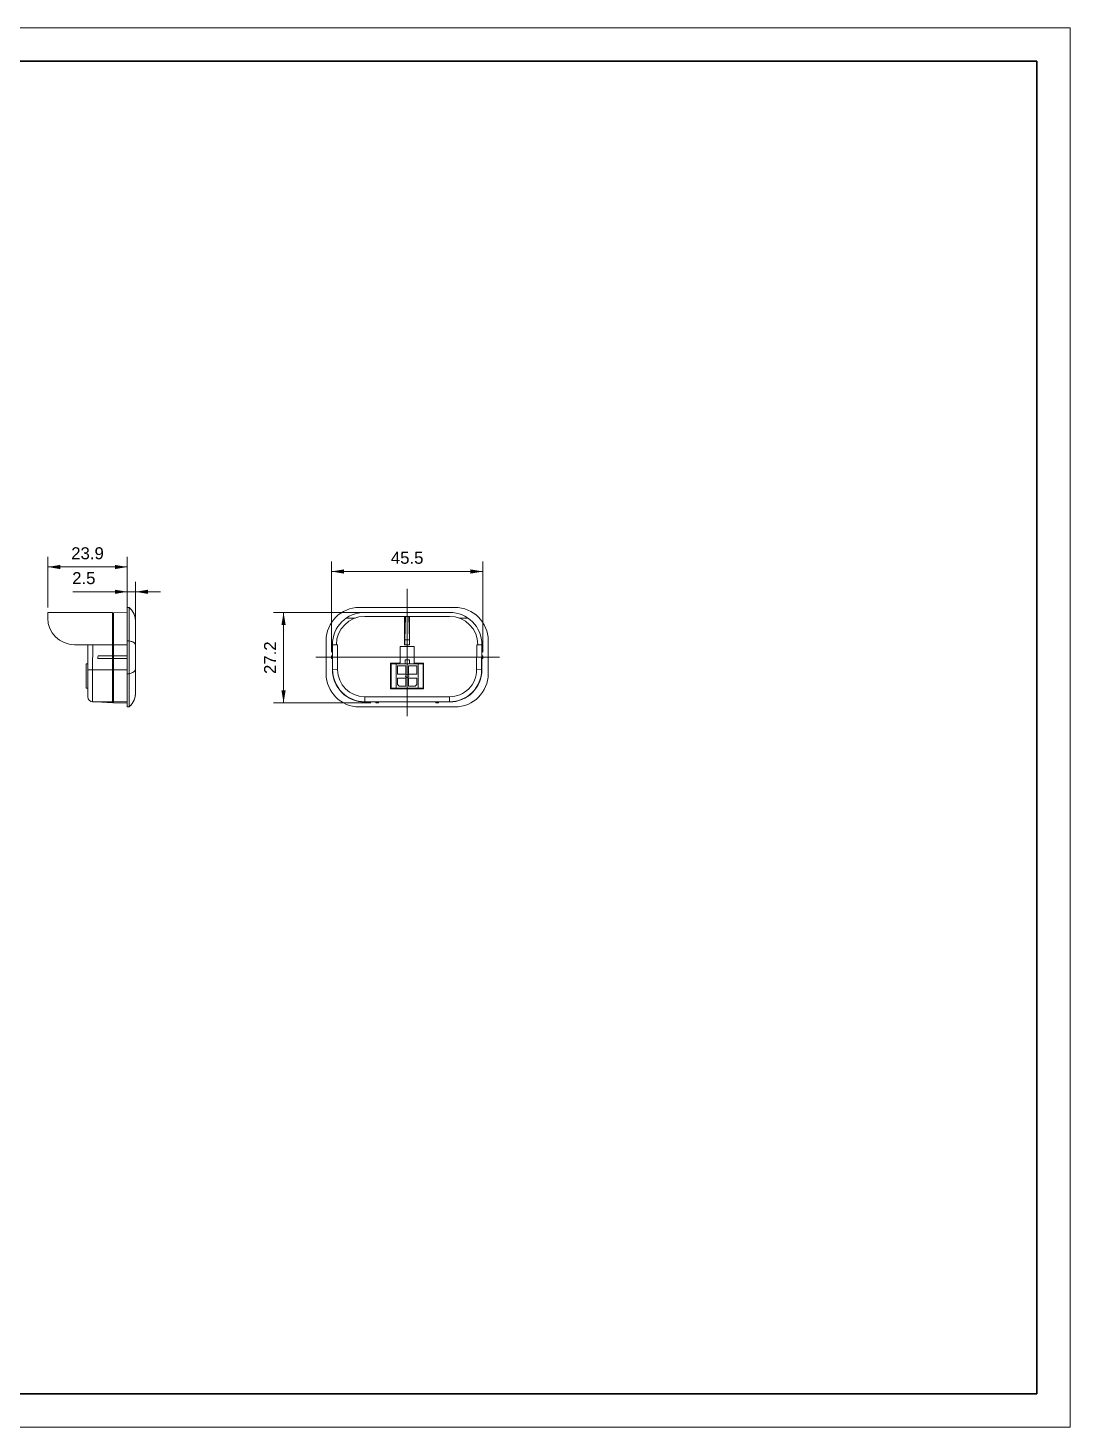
# Model space of a CAD drawing. Header units: millimetres. Extents: x -297 to 297, y -210 to 210.
# Drawn here: x -16 to 297, y -210 to 210 of the extents above; entities that cross this region are included whole.
import ezdxf

# ---------------------------------------------------------------- set-up
doc = ezdxf.new("R2010")
doc.units = ezdxf.units.MM
doc.linetypes.add('CENTER', pattern=[10.16, 6.35, -1.27, 1.27, -1.27])
doc.layers.get('0').update_dxf_attribs({"lineweight": 20})
doc.layers.add('粗实线层', color=7, linetype='Continuous', lineweight=35)
doc.layers.add('细实线层', color=7, linetype='Continuous', lineweight=18)
doc.styles.add('标准', font='')
doc.styles.get('标准').set_extended_font_data('arial')
doc.dimstyles.new('标准$0', dxfattribs={"dimscale": 1.5, "dimtxt": 2.4, "dimasz": 2.5, "dimexe": 2, "dimexo": 1, "dimgap": 1.5, "dimtad": 1, "dimdec": 1, "dimdsep": 46, "dimtxsty": '标准', "dimcen": 2.5, "dimdle": 5, "dimclre": 256, "dimclrt": 7, "dimadec": 0, "dimazin": 0, "dimtfac": 0.714286, "dimtdec": 1, "dimtmove": 0, "dimatfit": 3, "dimfxl": 0, "dimtolj": 1, "dimarcsym": 0})

# ---------------------------------------------------------------- blocks, each defined once
blk = doc.blocks.new('*X7')
at = {"linetype": 'Continuous', "ltscale": 10}
for points in [[(75.16, 46.83), (78.91, 47.46), (78.91, 46.21)], [(120.66, 46.83), (116.91, 47.46), (116.91, 46.21)]]:
    blk.add_hatch(color=0, dxfattribs=at).paths.add_polyline_path(points, flags=0)
for p, q in [((75.16, 22.61), (75.16, 49.83)), ((120.66, 22.61), (120.66, 49.83))]:
    blk.add_line(p, q, dxfattribs=at)
at = {"color": 0, "linetype": 'Continuous', "ltscale": 10}
blk.add_line((75.16, 46.83), (120.66, 46.83), dxfattribs=at)
at = {"color": 7, "linetype": 'CENTER', "ltscale": 10, "insert": (97.91, 50.92), "char_height": 3.6, "width": 19.0427, "attachment_point": 5, "style": '标准'}
blk.add_mtext('45.5', dxfattribs=at)
blk = doc.blocks.new('*X8')
at = {"linetype": 'Continuous', "ltscale": 10}
for points in [[(60.79, 34.56), (60.17, 30.81), (61.42, 30.81)], [(60.79, 7.36), (60.17, 11.11), (61.42, 11.11)]]:
    blk.add_hatch(color=0, dxfattribs=at).paths.add_polyline_path(points, flags=0)
for p, q in [((96.41, 34.56), (57.79, 34.56)), ((87.01, 7.36), (57.79, 7.36))]:
    blk.add_line(p, q, dxfattribs=at)
at = {"color": 0, "linetype": 'Continuous', "ltscale": 10}
blk.add_line((60.79, 7.36), (60.79, 34.56), dxfattribs=at)
at = {"color": 7, "linetype": 'CENTER', "ltscale": 10, "insert": (56.74, 20.96), "char_height": 3.6, "width": 18.7463, "attachment_point": 5, "rotation": 90, "style": '标准'}
blk.add_mtext('27.2', dxfattribs=at)
blk = doc.blocks.new('*X11')
at = {"linetype": 'Continuous', "ltscale": 10}
for points in [[(-10.03, 48.19), (-6.28, 48.81), (-6.28, 47.56)], [(13.87, 48.19), (10.12, 48.81), (10.12, 47.56)]]:
    blk.add_hatch(color=0, dxfattribs=at).paths.add_polyline_path(points, flags=0)
for p, q in [((-10.03, 36.06), (-10.03, 51.19)), ((13.87, 36.01), (13.87, 51.19))]:
    blk.add_line(p, q, dxfattribs=at)
at = {"color": 0, "linetype": 'Continuous', "ltscale": 10}
blk.add_line((-10.03, 48.19), (13.87, 48.19), dxfattribs=at)
at = {"color": 7, "linetype": 'CENTER', "ltscale": 10, "insert": (1.92, 52.28), "char_height": 3.6, "width": 18.8341, "attachment_point": 5, "style": '标准'}
blk.add_mtext('23.9', dxfattribs=at)
blk = doc.blocks.new('*X12')
at = {"linetype": 'Continuous', "ltscale": 10}
for points in [[(13.87, 40.74), (10.12, 41.36), (10.12, 40.11)], [(16.35, 40.74), (20.1, 41.36), (20.1, 40.11)]]:
    blk.add_hatch(color=0, dxfattribs=at).paths.add_polyline_path(points, flags=0)
for p, q in [((13.87, 37.56), (13.87, 43.74)), ((16.35, 32.63), (16.35, 43.74))]:
    blk.add_line(p, q, dxfattribs=at)
at = {"color": 0, "linetype": 'Continuous', "ltscale": 10}
blk.add_line((-2.52, 40.74), (23.85, 40.74), dxfattribs=at)
at = {"color": 7, "linetype": 'CENTER', "ltscale": 10, "insert": (0.8, 44.82), "char_height": 3.6, "width": 13.286, "attachment_point": 5, "style": '标准'}
blk.add_mtext('2.5', dxfattribs=at)
blk = doc.blocks.new('$CAXA_FRAME_13B17AC1$')
at = {"layer": '粗实线层'}
for p, q in [((287, 200), (-287, 200)), ((287, -200), (287, 200)), ((-287, -200), (287, -200))]:
    blk.add_line(p, q, dxfattribs=at)
at = {"layer": '细实线层'}
for p, q in [((297, 210), (-297, 210)), ((297, -210), (297, 210)), ((-297, -210), (297, -210))]:
    blk.add_line(p, q, dxfattribs=at)

msp = doc.modelspace()

# ---------------------------------------------------------------- linework, layer by layer
at = {"linetype": 'CENTER', "ltscale": 10}
for p, q in [((97.91, 41.67), (97.91, 3.44)), ((70.51, 21.11), (125.61, 21.11))]:
    msp.add_line(p, q, dxfattribs=at)
at = {"color": 7, "linetype": 'Continuous', "lineweight": 15}
for p, q in [((-10.03, 34.56), (-10.03, 32.86)), ((-10.03, 34.56), (9.37, 34.56)), ((9.37, 7.36), (9.37, 34.56)), ((9.37, 34.21), (9.67, 34.21)), ((9.67, 34.45), (13.87, 34.51)), ((9.67, 34.45), (9.67, 7.36)), ((13.87, 6.16), (13.87, 36.06)), ((13.87, 36.06), (14.39, 36.04)), ((14.39, 36.04), (14.4, 26.06)), ((112.26, 36.06), (83.56, 36.06)), ((110.66, 34.56), (85.16, 34.56)), ((16.35, 31.23), (16.35, 31.22)), ((16.35, 31.23), (16.35, 31.13)), ((16.35, 31.2), (16.35, 31.22)), ((16.35, 31.22), (16.35, 31.17)), ((16.35, 31.12), (16.35, 31.13)), ((16.35, 31.13), (16.35, 24.53)), ((16.35, 31.13), (16.35, 31.13)), ((16.35, 30.79), (16.35, 31.12)), ((16.35, 30.21), (16.35, 30.8)), ((16.35, 28.4), (16.35, 30.22)), ((79.67, 32.86), (82.29, 32.86)), ((85.16, 33.36), (110.66, 33.36)), ((97.16, 33.36), (97.16, 24.86)), ((97.25, 26.32), (97.37, 33.36)), ((98.45, 33.36), (98.58, 26.32)), ((98.66, 33.36), (98.66, 24.86)), ((113.54, 32.86), (116.15, 32.86)), ((14.4, 26.06), (13.87, 26.06)), ((14.4, 26.05), (14.4, 26.06)), ((16.35, 25.87), (16.35, 28.4)), ((73.56, 26.06), (73.56, 16.16)), ((97.25, 26.32), (98.58, 26.32)), ((122.26, 16.16), (122.26, 26.06)), ((13.87, 24.86), (-2.03, 24.86)), ((1.97, 24.86), (1.97, 9.23)), ((3.45, 17.36), (3.47, 24.86)), ((9.37, 21.51), (5.09, 21.51)), ((9.67, 21.52), (13.87, 21.52)), ((13.87, 21.49), (9.67, 21.48)), ((16.35, 24.53), (16.35, 24.53)), ((16.35, 24.53), (16.35, 17.68)), ((75.16, 20.71), (75.16, 21.51)), ((75.48, 21.51), (75.16, 21.51)), ((75.16, 20.73), (75.16, 21.48)), ((75.46, 21.51), (75.46, 24.86)), ((75.46, 24.86), (76.96, 24.86)), ((75.46, 24.86), (75.53, 17.36)), ((75.49, 20.71), (75.48, 21.51)), ((77.03, 17.37), (76.96, 24.86)), ((95.81, 19.51), (95.81, 24.31)), ((95.81, 24.31), (100.01, 24.31)), ((97.16, 24.86), (98.66, 24.86)), ((100.01, 24.31), (100.01, 19.51)), ((118.86, 24.86), (118.79, 17.37)), ((118.86, 24.86), (120.36, 24.86)), ((120.29, 17.36), (120.36, 24.86)), ((120.34, 21.51), (120.33, 20.71)), ((120.66, 21.51), (120.34, 21.51)), ((120.36, 24.86), (120.36, 21.51)), ((120.66, 21.51), (120.66, 20.71)), ((120.66, 21.48), (120.66, 20.73)), ((1.47, 19.16), (1.47, 11.76)), ((1.97, 19.16), (1.47, 19.16)), ((9.37, 17.36), (3.45, 17.36)), ((3.45, 17.36), (3.45, 7.73)), ((5.01, 20.71), (9.37, 20.71)), ((9.37, 17.36), (13.87, 17.36)), ((13.87, 20.72), (9.67, 20.73)), ((13.87, 20.69), (9.67, 20.69)), ((16.35, 15), (16.35, 20.39)), ((16.35, 17.68), (16.35, 17.68)), ((16.35, 17.68), (16.35, 11.09)), ((75.16, 20.71), (75.49, 20.71)), ((75.46, 17.36), (75.46, 20.71)), ((75.53, 17.36), (75.46, 17.36)), ((77.03, 17.37), (75.53, 17.36)), ((77.03, 17.37), (77.03, 17.36)), ((92.96, 11.61), (92.96, 19.31)), ((92.96, 19.31), (95.61, 19.31)), ((93.16, 19.16), (93.16, 11.76)), ((102.76, 19.16), (93.16, 19.16)), ((94.66, 19.16), (94.66, 11.76)), ((95.06, 18.56), (95.06, 16.06)), ((97.56, 18.56), (95.06, 18.56)), ((97.31, 20.36), (97.31, 19.16)), ((98.61, 20.36), (97.31, 20.36)), ((97.56, 16.06), (97.56, 18.56)), ((100.86, 18.56), (98.36, 18.56)), ((98.36, 18.56), (98.36, 16.06)), ((98.61, 20.36), (98.61, 19.16)), ((100.21, 19.31), (102.86, 19.31)), ((100.86, 16.06), (100.86, 18.56)), ((101.26, 19.16), (101.26, 11.76)), ((102.76, 11.76), (102.76, 19.16)), ((102.86, 19.31), (102.86, 11.61)), ((118.79, 17.37), (120.29, 17.36)), ((120.36, 17.36), (120.29, 17.36)), ((120.33, 20.71), (120.66, 20.71)), ((120.36, 20.71), (120.36, 17.36)), ((13.87, 16.16), (14.4, 16.16)), ((14.4, 16.16), (14.4, 16.16)), ((95.06, 16.06), (97.56, 16.06)), ((97.56, 14.86), (95.06, 14.86)), ((95.06, 14.86), (95.06, 12.86)), ((95.06, 12.86), (95.56, 12.36)), ((97.56, 12.36), (97.56, 14.86)), ((98.36, 16.06), (100.86, 16.06)), ((100.86, 14.86), (98.36, 14.86)), ((98.36, 14.86), (98.36, 12.36)), ((100.36, 12.36), (100.86, 12.86)), ((100.86, 12.86), (100.86, 14.86)), ((1.97, 11.76), (1.47, 11.76)), ((16.35, 11.09), (16.35, 11.08)), ((16.35, 11.09), (16.35, 11.08)), ((16.35, 11.08), (16.35, 10.99)), ((16.35, 11.04), (16.35, 10.99)), ((16.35, 10.99), (16.35, 11.01)), ((16.35, 10.99), (16.35, 10.99)), ((85.16, 9.23), (85.16, 7.66)), ((85.16, 9.23), (110.66, 9.23)), ((102.86, 11.61), (92.96, 11.61)), ((93.16, 11.76), (102.76, 11.76)), ((95.56, 12.36), (97.56, 12.36)), ((98.36, 12.36), (100.36, 12.36)), ((110.66, 7.66), (110.66, 9.23)), ((9.37, 7.66), (3.45, 7.73)), ((9.37, 7.36), (4.65, 7.71)), ((9.67, 8.01), (9.37, 8.01)), ((13.87, 7.71), (9.67, 7.76)), ((13.87, 7.36), (9.67, 7.36)), ((14.39, 6.18), (13.87, 6.16)), ((112.26, 6.16), (83.56, 6.16)), ((110.66, 7.73), (85.16, 7.73)), ((85.16, 7.66), (88.51, 7.66)), ((89.31, 7.71), (88.51, 7.71)), ((88.51, 7.71), (88.51, 7.36)), ((89.31, 7.36), (88.51, 7.36)), ((89.31, 7.36), (88.51, 7.36)), ((89.31, 7.36), (89.31, 7.71)), ((89.31, 7.66), (106.51, 7.66)), ((106.51, 7.71), (107.31, 7.71)), ((106.51, 7.71), (106.51, 7.36)), ((107.31, 7.36), (106.51, 7.36)), ((106.51, 7.36), (107.31, 7.36)), ((107.31, 7.36), (107.31, 7.71)), ((107.31, 7.66), (110.66, 7.66))]:
    msp.add_line(p, q, dxfattribs=at)
for points in [[(16.35, 20.39), (16.35, 23.24), (16.35, 25.87)], [(16.35, 11.09), (16.35, 11.42), (16.35, 12), (16.35, 12.81), (16.35, 15)]]:
    msp.add_lwpolyline(points, dxfattribs=at)
msp.add_circle((97.96, 15.46), 0.5, dxfattribs=at)
for centre, radius, start, end in [((83.56, 26.06), 10, 90, 180), ((85.16, 24.86), 9.7, 90, 179.9992), ((110.66, 24.86), 9.7, 0.0008, 90), ((112.26, 26.06), 10, 0, 90), ((-2.03, 32.86), 8, 180, 270), ((2.9, 30.98), 13.45, 0.6549, 0.8308), ((85.16, 24.86), 8.5, 90, 180), ((110.66, 24.86), 8.5, 0, 90), ((-1827.87, 21.11), 1842.28, 359.84619, 0.1536), ((-202.92, 42.37), 209.06, 354.0528, 354.2732), ((0.74, 21.11), 15.62, 358.8254, 1.1747), ((85.16, 17.36), 9.7, 179.9994, 270), ((85.16, 17.36), 9.63, 179.9962, 270), ((85.16, 17.36), 8.13, 180.0003, 270), ((110.66, 17.36), 8.13, 270, 0.0581), ((110.66, 17.36), 9.7, 270, 0.0013), ((110.66, 17.36), 9.63, 270, 0.005), ((83.56, 16.16), 10, 180, 270), ((112.26, 16.16), 10, 270, 0), ((3.47, 9.23), 1.5, 180, 269.3), ((1.26, 11.26), 15.09, 359.1788, 359.3355)]:
    msp.add_arc(centre, radius, start, end, dxfattribs=at)
for centre, major_axis, ratio, start_param, end_param in [((97.19, 29.86), (0, 5), 0.017455, 3.141593, 3.926991), ((98.64, 29.86), (0, 5), 0.017455, 2.356194, 3.141593), ((95.61, 19.51), (0, 0.2), 0.999391, 3.141593, 4.712389), ((100.21, 19.51), (0, 0.2), 0.999391, 1.570796, 3.141593)]:
    msp.add_ellipse(centre, major_axis=major_axis, ratio=ratio, start_param=start_param, end_param=end_param, dxfattribs=at)
for points, knots in [([(16.35, 31.23), (16.34, 31.47), (16.32, 32.18), (16.19, 33.33), (15.67, 34.69), (14.93, 35.59), (14.39, 36.04)], [0, 0, 0, 0, 48.391664, 136.984847, 225.578031, 312.987936, 312.987936, 312.987936, 312.987936]), ([(14.39, 36.04), (14.61, 35.85), (14.92, 35.56), (15.26, 35.14), (15.54, 34.75), (15.81, 34.25), (16.05, 33.64), (16.2, 33.04), (16.29, 32.43), (16.33, 31.83), (16.34, 31.43), (16.35, 31.23)], [0, 0, 0, 0, 106.546888, 154.479517, 199.73799, 284.434187, 363.896835, 440.282131, 515.151675, 589.442692, 663.577956, 663.577956, 663.577956, 663.577956]), ([(14.4, 26.05), (14.62, 25.99), (14.99, 25.89), (15.47, 25.7), (15.82, 25.51), (16.06, 25.31), (16.21, 25.12), (16.3, 24.92), (16.33, 24.72), (16.35, 24.6), (16.35, 24.53)], [0, 0, 0, 0, 111.517959, 195.602846, 259.898407, 309.674643, 349.51018, 383.961929, 416.36555, 448.285102, 448.285102, 448.285102, 448.285102]), ([(1.97, 17.37), (1.97, 17.36), (1.97, 17.36), (1.97, 17.36), (1.97, 17.36), (1.98, 17.36), (1.99, 17.36), (2, 17.36), (2.02, 17.36), (2.04, 17.36), (2.06, 17.36), (2.09, 17.36), (2.15, 17.36), (2.22, 17.36), (2.31, 17.36), (2.41, 17.36), (2.51, 17.36), (2.67, 17.36), (2.89, 17.36), (3.17, 17.36), (3.35, 17.36), (3.45, 17.36)], [0, 0, 0, 0, 0.246051, 0.945685, 2.104743, 3.722858, 8.331659, 14.76167, 23.001605, 33.038859, 44.847731, 58.39408, 90.561972, 129.260129, 174.114734, 224.693011, 280.537043, 341.092333, 474.00212, 618.530564, 768.997528, 768.997528, 768.997528, 768.997528]), ([(16.35, 17.68), (16.35, 17.62), (16.33, 17.49), (16.3, 17.3), (16.21, 17.1), (16.06, 16.9), (15.82, 16.71), (15.47, 16.52), (14.99, 16.33), (14.62, 16.22), (14.4, 16.16)], [0, 0, 0, 0, 24.023794, 48.411919, 74.341559, 104.323277, 141.786798, 190.17818, 253.463878, 337.396908, 337.396908, 337.396908, 337.396908]), ([(14.39, 6.18), (14.39, 6.18), (14.39, 6.18), (14.39, 6.18), (14.39, 6.18), (14.39, 6.19), (14.39, 6.19), (14.39, 6.21), (14.39, 6.23), (14.39, 6.25), (14.39, 6.29), (14.39, 6.32), (14.39, 6.37), (14.39, 6.42), (14.39, 6.5), (14.39, 6.61), (14.39, 6.77), (14.39, 6.94), (14.39, 7.14), (14.39, 7.36), (14.39, 7.6), (14.39, 7.96), (14.39, 8.47), (14.39, 9.12), (14.39, 9.84), (14.39, 10.63), (14.39, 11.47), (14.39, 12.35), (14.39, 13.27), (14.4, 14.54), (14.4, 15.51), (14.4, 16.16)], [0, 0, 0, 0, 0.067289, 0.264782, 0.59343, 1.053267, 1.644222, 2.366196, 4.20275, 6.562002, 9.442994, 12.844672, 16.764856, 21.200554, 26.148749, 37.570565, 51.005555, 66.420579, 83.776319, 103.033141, 124.145322, 147.059491, 198.074482, 255.585498, 319.040648, 387.825882, 461.281337, 538.700683, 619.330032, 702.397731, 872.647552, 872.647552, 872.647552, 872.647552]), ([(14.39, 6.18), (14.93, 6.62), (15.67, 7.53), (16.19, 8.88), (16.32, 10.04), (16.34, 10.74), (16.35, 10.99)], [0, 0, 0, 0, 39.404549, 79.342521, 119.280494, 141.095544, 141.095544, 141.095544, 141.095544]), ([(16.35, 10.99), (16.34, 10.79), (16.33, 10.39), (16.29, 9.78), (16.2, 9.18), (16.05, 8.57), (15.81, 7.96), (15.54, 7.46), (15.26, 7.07), (14.92, 6.65), (14.61, 6.36), (14.39, 6.18)], [0, 0, 0, 0, 33.135509, 66.340635, 99.804339, 133.945524, 169.462162, 207.317989, 227.546724, 248.9707, 296.592915, 296.592915, 296.592915, 296.592915])]:
    msp.add_open_spline(points, degree=3, knots=knots, dxfattribs=at)

# ---------------------------------------------------------------- block references
at = {"layer": '粗实线层'}
msp.add_blockref('$CAXA_FRAME_13B17AC1$', (0, 0), dxfattribs=at)

# ---------------------------------------------------------------- dimensions: what is measured, and where the dimension line sits
at = {"linetype": 'CENTER', "ltscale": 10}
for base, p1, p2, picture, middle in [((13.87, 48.19), (-10.03, 34.56), (13.87, 34.51), '*X11', (1.92, 52.28)), ((120.66, 46.83), (75.16, 21.11), (120.66, 21.11), '*X7', (97.91, 50.92))]:
    dim = msp.add_linear_dim(base=base, p1=p1, p2=p2, dimstyle='标准$0', override={"dimsah": 1, "dimtfill": 1, "dimtzin": 0}, dxfattribs=at)
    dim.commit()
    dim.dimension.update_dxf_attribs({"geometry": picture, "text_midpoint": middle})
dim = msp.add_linear_dim(base=(16.35, 40.74), p1=(13.87, 36.06), p2=(16.35, 31.13), dimstyle='标准$0', override={"dimsah": 1, "dimtfill": 1, "dimtzin": 0}, dxfattribs=at)
dim.commit()
dim.dimension.update_dxf_attribs({"geometry": '*X12', "text_midpoint": (0.8, 44.82), "dimtype": 160})
dim = msp.add_linear_dim(base=(60.79, 34.56), p1=(88.51, 7.36), p2=(97.91, 34.56), angle=90, dimstyle='标准$0', override={"dimsah": 1, "dimtfill": 1, "dimtzin": 0}, dxfattribs=at)
dim.commit()
dim.dimension.update_dxf_attribs({"geometry": '*X8', "text_midpoint": (56.74, 20.96)})

doc.saveas('drawing.dxf')
